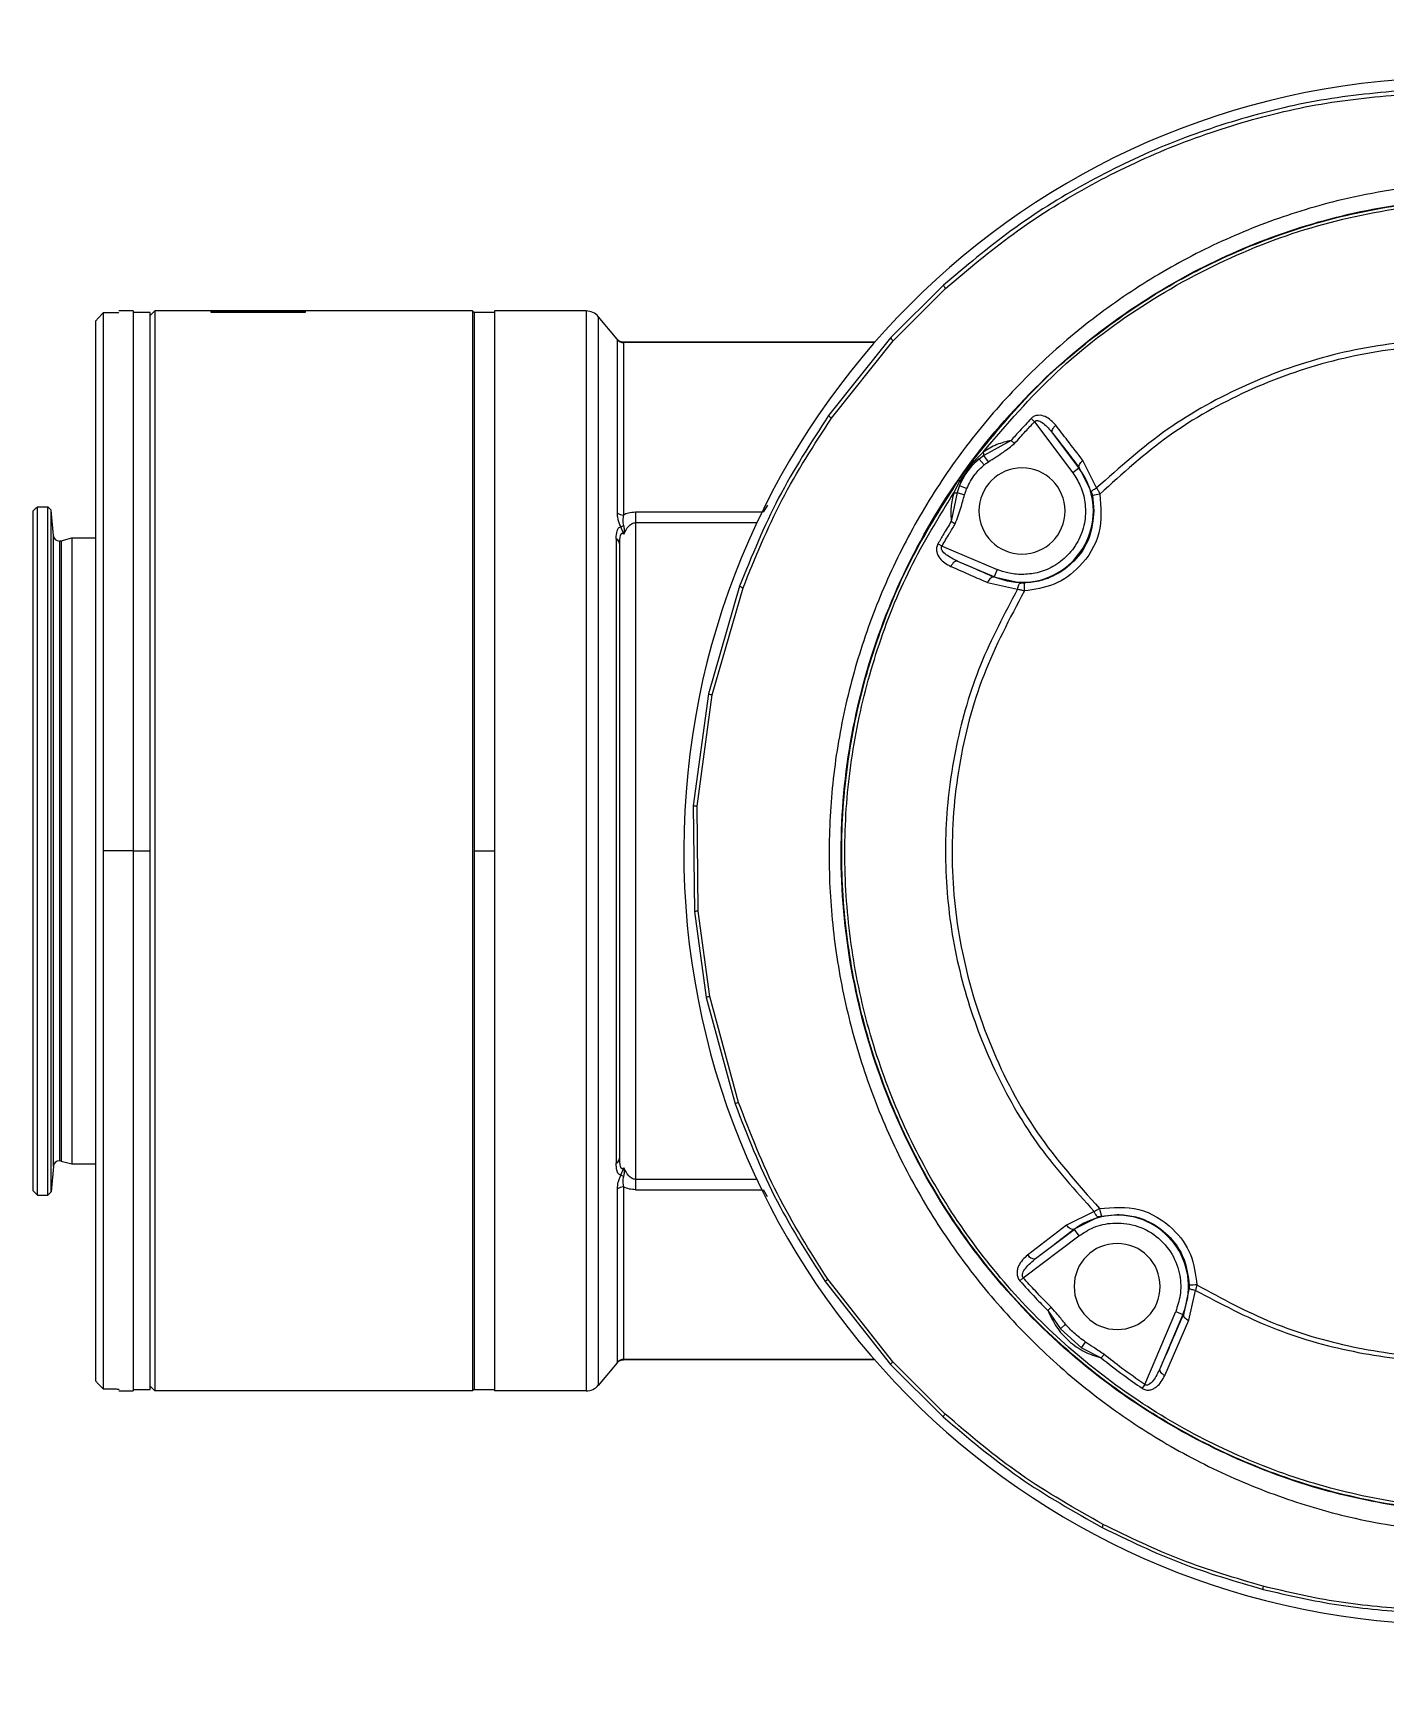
# Model space of a CAD drawing. Header units: millimetres. Extents: x -13464 to 9471, y -517 to 17126.
# Drawn here: x 6247.3 to 6333.7, y 1289.1 to 1394.3 of the extents above; entities that cross this region are included whole.
import ezdxf

# ---------------------------------------------------------------- set-up
doc = ezdxf.new("R2010")
doc.units = ezdxf.units.MM

msp = doc.modelspace()

# ---------------------------------------------------------------- linework, layer by layer
at = {"color": 7, "linetype": 'Continuous', "lineweight": 25}
for p, q in [((6305.52, 1378.2), (6302.14, 1374.84)), ((6302.3, 1374.65), (6305.66, 1378)), ((6251.34, 1375.91), (6251.54, 1376.13)), ((6251.84, 1376.43), (6251.54, 1376.13)), ((6251.54, 1376.13), (6251.84, 1376.43)), ((6251.84, 1376.43), (6251.84, 1342.06)), ((6252.44, 1376.43), (6251.84, 1376.43)), ((6253.74, 1376.56), (6252.84, 1376.56)), ((6254.84, 1376.46), (6253.74, 1376.46)), ((6254.84, 1376.26), (6255.14, 1376.56)), ((6255.14, 1376.56), (6255.14, 1307.56)), ((6275.44, 1376.56), (6255.14, 1376.56)), ((6258.74, 1376.52), (6264.74, 1376.52)), ((6264.74, 1376.47), (6258.74, 1376.47)), ((6275.44, 1376.56), (6275.44, 1307.56)), ((6275.54, 1376.46), (6275.44, 1376.56)), ((6276.84, 1376.46), (6275.54, 1376.46)), ((6275.54, 1376.46), (6275.54, 1342.06)), ((6282.7, 1376.56), (6276.84, 1376.56)), ((6282.7, 1376.56), (6282.7, 1307.56)), ((6283.47, 1376.2), (6283.47, 1307.91)), ((6284.68, 1374.76), (6283.47, 1376.2)), ((6284.76, 1374.68), (6284.68, 1374.75)), ((6284.7, 1363.64), (6284.7, 1374.72)), ((6302.14, 1374.84), (6298.18, 1369.87)), ((6285.06, 1374.58), (6301.15, 1374.58)), ((6285.08, 1374.54), (6285.08, 1363.52)), ((6301.12, 1374.54), (6285.08, 1374.54)), ((6298.37, 1369.71), (6302.3, 1374.65)), ((6311.33, 1369.47), (6311.12, 1369.68)), ((6311.33, 1369.47), (6313.78, 1366.22)), ((6312.49, 1368.76), (6314.18, 1366.52)), ((6307.47, 1366.94), (6308.05, 1367.54)), ((6308.1, 1367.33), (6307.8, 1367.1)), ((6309.85, 1368.29), (6308.1, 1367.33)), ((6308.39, 1366.93), (6308.1, 1367.33)), ((6309.85, 1368.29), (6310.07, 1368.09)), ((6306.49, 1365.74), (6307.4, 1367)), ((6306.56, 1365.69), (6307.47, 1366.94)), ((6307.8, 1367.1), (6307.5, 1366.84)), ((6308.12, 1366.72), (6307.8, 1367.1)), ((6314.18, 1366.52), (6313.78, 1366.22)), ((6314.18, 1366.52), (6314.2, 1366.54)), ((6314.2, 1366.54), (6314.99, 1364.97)), ((6315.31, 1365.25), (6314.43, 1367.01)), ((6306.18, 1364.94), (6306.56, 1365.69)), ((6306.55, 1365.4), (6306.39, 1364.97)), ((6306.68, 1365.7), (6306.55, 1365.4)), ((6306.55, 1365.4), (6307.01, 1365.21)), ((6294.02, 1363.7), (6294.3, 1364.16)), ((6306.39, 1364.97), (6306.02, 1363.12)), ((6306.39, 1364.97), (6306.87, 1364.81)), ((6315.04, 1364.76), (6315.14, 1363.78)), ((6247.34, 1363.76), (6247.54, 1363.96)), ((6247.34, 1363.76), (6247.34, 1320.36)), ((6247.64, 1320.06), (6247.64, 1364.05)), ((6247.64, 1364.05), (6248.29, 1364.05)), ((6248.29, 1320.06), (6248.29, 1364.05)), ((6248.51, 1363.84), (6248.39, 1363.96)), ((6248.51, 1320.28), (6248.51, 1363.84)), ((6248.65, 1362.22), (6248.51, 1363.84)), ((6285.84, 1363.7), (6285.84, 1363.03)), ((6293.93, 1363.7), (6285.84, 1363.7)), ((6306.02, 1363.12), (6306.27, 1362.96)), ((6315.1, 1363.78), (6315.14, 1363.78)), ((6248.65, 1321.89), (6248.65, 1362.22)), ((6249.15, 1361.87), (6249.84, 1362.06)), ((6249.84, 1362.06), (6249.84, 1322.06)), ((6249.84, 1362.06), (6251.34, 1362.06)), ((6285.11, 1362.29), (6284.91, 1362.77)), ((6285.84, 1363.03), (6285.84, 1321.08)), ((6293.61, 1363.03), (6285.84, 1363.03)), ((6249.04, 1361.86), (6249.04, 1322.26)), ((6249.15, 1361.87), (6249.15, 1322.24)), ((6284.61, 1362.01), (6284.61, 1322.11)), ((6305.43, 1361.54), (6305.17, 1361.68)), ((6305.43, 1361.54), (6308.95, 1360.04)), ((6308.76, 1359.58), (6306.43, 1360.56)), ((6308.95, 1360.04), (6308.76, 1359.58)), ((6292.49, 1358.98), (6290.5, 1352.1)), ((6308.34, 1359.21), (6310.26, 1358.78)), ((6308.74, 1359.55), (6308.76, 1359.58)), ((6310.46, 1359.17), (6308.74, 1359.55)), ((6290.74, 1352.04), (6292.72, 1358.88)), ((6290.5, 1352.1), (6289.54, 1344.95)), ((6289.79, 1344.93), (6290.74, 1352.04)), ((6289.54, 1344.95), (6289.61, 1338.2)), ((6289.85, 1338.22), (6289.79, 1344.93)), ((6253.74, 1342.06), (6251.84, 1342.06)), ((6251.84, 1342.06), (6251.84, 1307.69)), ((6253.74, 1342.06), (6254.84, 1342.06)), ((6275.54, 1342.06), (6275.54, 1307.66)), ((6275.54, 1342.06), (6276.84, 1342.06)), ((6289.61, 1338.2), (6290.36, 1332.7)), ((6290.59, 1332.76), (6289.85, 1338.22)), ((6290.36, 1332.7), (6292.21, 1325.9)), ((6292.43, 1325.99), (6290.59, 1332.76)), ((6249.15, 1322.24), (6249.84, 1322.06)), ((6248.65, 1321.89), (6248.51, 1320.28)), ((6249.84, 1322.06), (6251.34, 1322.06)), ((6284.91, 1321.34), (6285.11, 1321.82)), ((6285.84, 1321.08), (6285.84, 1320.41)), ((6285.84, 1321.08), (6293.6, 1321.08)), ((6247.34, 1320.36), (6247.64, 1320.06)), ((6247.64, 1320.06), (6248.29, 1320.06)), ((6248.51, 1320.28), (6248.29, 1320.06)), ((6284.7, 1309.4), (6284.7, 1320.47)), ((6285.08, 1320.59), (6285.08, 1309.58)), ((6285.84, 1320.41), (6293.92, 1320.41)), ((6294.28, 1319.97), (6294.02, 1320.41)), ((6315.15, 1319.03), (6313.39, 1318.15)), ((6315.15, 1319.03), (6315.49, 1319.21)), ((6313.39, 1318.15), (6310.9, 1316.24)), ((6311.41, 1316.01), (6313.88, 1317.87)), ((6313.86, 1317.9), (6315.42, 1318.68)), ((6313.88, 1317.87), (6313.86, 1317.9)), ((6313.88, 1317.87), (6314.18, 1317.47)), ((6315.61, 1318.72), (6316.62, 1318.84)), ((6316.62, 1318.79), (6316.62, 1318.84)), ((6310.62, 1314.79), (6314.18, 1317.47)), ((6310.62, 1314.79), (6310.4, 1314.6)), ((6297.96, 1314.55), (6302.14, 1309.25)), ((6302.29, 1309.42), (6298.13, 1314.69)), ((6321.23, 1314.14), (6320.85, 1312.43)), ((6321.2, 1312.07), (6321.63, 1313.98)), ((6321.72, 1314.33), (6321.63, 1313.98)), ((6312.2, 1312.69), (6312.41, 1312.9)), ((6312.2, 1312.69), (6313, 1311.53)), ((6318.38, 1307.97), (6320.36, 1312.64)), ((6320.36, 1312.64), (6320.82, 1312.45)), ((6313.32, 1311.82), (6313, 1311.53)), ((6320.82, 1312.45), (6319.34, 1308.97)), ((6319.66, 1308.55), (6321.2, 1312.07)), ((6320.85, 1312.43), (6320.82, 1312.45)), ((6313, 1311.53), (6314.35, 1310.32)), ((6314.35, 1310.32), (6314.6, 1310.68)), ((6301.13, 1309.54), (6285.06, 1309.54)), ((6285.08, 1309.58), (6301.1, 1309.58)), ((6314.35, 1310.32), (6315.6, 1309.67)), ((6315.6, 1309.67), (6315.78, 1309.89)), ((6284.68, 1309.36), (6283.47, 1307.91)), ((6284.68, 1309.36), (6284.76, 1309.43)), ((6302.14, 1309.25), (6305.5, 1305.9)), ((6305.63, 1306.08), (6302.29, 1309.42)), ((6251.54, 1307.99), (6251.34, 1308.21)), ((6251.54, 1307.99), (6251.84, 1307.69)), ((6251.84, 1307.69), (6251.54, 1307.99)), ((6251.84, 1307.69), (6252.44, 1307.69)), ((6252.84, 1307.56), (6253.74, 1307.56)), ((6253.74, 1307.66), (6254.84, 1307.66)), ((6254.84, 1307.86), (6255.14, 1307.56)), ((6275.44, 1307.56), (6255.14, 1307.56)), ((6275.54, 1307.66), (6275.44, 1307.56)), ((6275.54, 1307.66), (6276.84, 1307.66)), ((6282.7, 1307.56), (6276.84, 1307.56)), ((6318.38, 1307.97), (6318.21, 1307.73))]:
    msp.add_line(p, q, dxfattribs=at)
at = {"color": 7, "linetype": 'Continuous', "lineweight": 25, "flags": 128}
for points in [[(6312.49, 1368.76), (6312.47, 1368.81), (6312.46, 1368.86), (6312.47, 1368.92), (6312.49, 1368.99), (6312.53, 1369.06), (6312.57, 1369.13), (6312.63, 1369.19), (6312.7, 1369.26)], [(6314.2, 1366.54), (6314.18, 1366.58), (6314.18, 1366.63), (6314.19, 1366.69), (6314.22, 1366.75), (6314.25, 1366.82), (6314.3, 1366.88), (6314.36, 1366.95), (6314.43, 1367.01)], [(6314.99, 1364.97), (6314.99, 1365), (6315, 1365.04), (6315.03, 1365.07), (6315.06, 1365.11), (6315.11, 1365.15), (6315.17, 1365.18), (6315.24, 1365.22), (6315.31, 1365.25)], [(6247.64, 1364.05), (6247.59, 1364), (6247.55, 1363.96)], [(6248.38, 1363.96), (6248.33, 1364.01), (6248.29, 1364.05)], [(6306.43, 1360.56), (6306.38, 1360.58), (6306.33, 1360.57), (6306.27, 1360.55), (6306.21, 1360.51), (6306.15, 1360.46), (6306.09, 1360.39), (6306.04, 1360.32), (6306, 1360.24)], [(6308.74, 1359.55), (6308.7, 1359.56), (6308.65, 1359.55), (6308.59, 1359.53), (6308.54, 1359.49), (6308.48, 1359.44), (6308.43, 1359.37), (6308.38, 1359.29), (6308.34, 1359.21)], [(6310.26, 1358.78), (6310.27, 1358.86), (6310.29, 1358.94), (6310.31, 1359), (6310.33, 1359.06), (6310.36, 1359.11), (6310.39, 1359.14), (6310.43, 1359.17), (6310.46, 1359.17)], [(6315.42, 1318.68), (6315.39, 1318.68), (6315.36, 1318.69), (6315.32, 1318.72), (6315.29, 1318.76), (6315.25, 1318.82), (6315.22, 1318.88), (6315.18, 1318.95), (6315.15, 1319.03)], [(6313.86, 1317.9), (6313.82, 1317.88), (6313.77, 1317.88), (6313.71, 1317.89), (6313.65, 1317.92), (6313.58, 1317.96), (6313.52, 1318.01), (6313.45, 1318.08), (6313.39, 1318.15)], [(6311.41, 1316.01), (6311.36, 1315.99), (6311.31, 1315.98), (6311.24, 1315.99), (6311.18, 1316.02), (6311.1, 1316.05), (6311.03, 1316.1), (6310.97, 1316.17), (6310.9, 1316.24)], [(6321.63, 1313.98), (6321.55, 1313.99), (6321.47, 1314.01), (6321.4, 1314.02), (6321.34, 1314.04), (6321.3, 1314.06), (6321.26, 1314.09), (6321.24, 1314.11), (6321.23, 1314.14)], [(6320.85, 1312.43), (6320.85, 1312.39), (6320.86, 1312.35), (6320.88, 1312.3), (6320.92, 1312.25), (6320.98, 1312.2), (6321.04, 1312.16), (6321.12, 1312.11), (6321.2, 1312.07)], [(6319.34, 1308.97), (6319.33, 1308.92), (6319.34, 1308.86), (6319.36, 1308.81), (6319.39, 1308.75), (6319.44, 1308.69), (6319.51, 1308.64), (6319.58, 1308.59), (6319.66, 1308.55)]]:
    msp.add_lwpolyline(points, dxfattribs=at)
at = {"color": 7, "linetype": 'Continuous', "lineweight": 25}
for centre, radius, start, end in [((6338.35, 1342.05), 49.42, 92.8563, 266.8609), ((6306.34, 1378.63), 0.927, 207.5073, 222.8199), ((6282.7, 1375.56), 1, 40, 90), ((6285.08, 1375.04), 0.5, 220.0227, 270.004), ((6303, 1375.43), 1.04, 214.7875, 228.3905), ((6299.04, 1370.7), 1.19, 223.8584, 235.798), ((6307.78, 1367.37), 0.322, 353.8071, 33.0944), ((6310.54, 1363.78), 4.31, 129.4316, 157.9355), ((6306.63, 1365.84), 1.39, 52.7685, 56.6669), ((6307.38, 1366.86), 0.125, 348.0706, 42.117), ((6310.54, 1363.78), 2.75, 90, 270), ((6310.54, 1363.78), 2.75, 270, 90), ((6310.54, 1363.78), 4.56, 0, 37), ((6305.67, 1364.42), 1.55, 54.8908, 58.3819), ((6306.61, 1365.8), 0.125, 247.3573, 302.841), ((6306.26, 1365.27), 0.337, 256.5913, 294.2284), ((6322.76, 1331.04), 34.59, 102.0903, 102.9044), ((6285.06, 1364.15), 0.628, 234.2786, 271.4874), ((6310.54, 1363.78), 4.56, 247, 0), ((6249.04, 1362.26), 0.4, 185, 270), ((6283.55, 1366.08), 3.58, 292.3598, 295.3943), ((6249.04, 1362.26), 0.4, 270, 285), ((6284.35, 1361.58), 0.499, 3.6901, 58.0752), ((6293.39, 1360.73), 1.97, 242.8975, 250.0689), ((6318.06, 1359.03), 7.38, 178.8475, 182.7304), ((6291.39, 1355.19), 3.22, 253.9624, 258.3421), ((6290.51, 1357.38), 12.47, 265.5287, 266.6514), ((6290.48, 1330.13), 8.11, 94.4347, 96.1482), ((6291.2, 1329.57), 3.24, 100.8205, 105.0683), ((6293.05, 1324.18), 1.91, 108.9823, 116.0875), ((6249.04, 1321.86), 0.4, 90, 175), ((6249.04, 1321.86), 0.4, 75, 90), ((6284.35, 1322.53), 0.499, 301.9248, 356.3097), ((6283.55, 1318.03), 3.58, 64.6057, 67.6402), ((6285.06, 1319.96), 0.628, 88.5126, 125.7214), ((6323.09, 1320.79), 7.76, 191.7529, 195.459), ((6316.62, 1314.23), 4.56, 90, 127), ((6316.62, 1314.23), 4.56, 337, 90), ((6316.62, 1314.23), 2.75, 90, 270), ((6316.62, 1314.23), 2.75, 270, 90), ((6298.72, 1313.81), 1.06, 123.8099, 136.1398), ((6329.17, 916.66), 397.74, 91.0736, 91.1444), ((6285.08, 1309.08), 0.5, 89.9959, 139.9773), ((6302.88, 1308.75), 0.893, 131.737, 146.0288), ((6282.7, 1308.56), 1, 270, 320), ((6306.19, 1305.56), 0.771, 137.3337, 153.5511), ((6316.28, 1298.74), 0.624, 152.0522, 170.8512), ((6326.44, 1294.95), 0.508, 165.2655, 187.1387)]:
    msp.add_arc(centre, radius, start, end, dxfattribs=at)
for points, knots in [([(6427.15, 1394.32), (6424.13, 1393.82), (6417.75, 1392.75), (6408.34, 1391.32), (6398.58, 1389.91), (6388.97, 1388.58), (6379.16, 1387.28), (6369.55, 1385.97), (6359.91, 1384.88), (6351.27, 1385.11), (6343.72, 1385.15), (6337.27, 1384.79), (6331.44, 1383.91), (6326.33, 1382.35), (6321.9, 1380.44), (6317.71, 1378.03), (6313.82, 1375.17), (6310.27, 1371.89), (6307.11, 1368.23), (6304.38, 1364.26), (6302.12, 1360), (6300.34, 1355.52), (6299.07, 1350.86), (6298.33, 1346.08), (6298.13, 1341.26), (6298.46, 1336.44), (6299.32, 1331.7), (6300.69, 1327.08), (6302.57, 1322.62), (6304.93, 1318.4), (6307.74, 1314.48), (6310.95, 1310.89), (6314.54, 1307.67), (6318.47, 1304.87), (6322.7, 1302.52), (6327.17, 1300.67), (6331.98, 1299.27), (6337.08, 1298.52), (6341, 1298.22), (6343.53, 1298.1), (6344.69, 1298.06), (6345.88, 1298.02), (6347.1, 1298), (6348.35, 1297.98), (6349.63, 1297.98), (6350.54, 1297.98), (6352.09, 1297.99), (6354.22, 1298.01), (6357.32, 1297.93), (6360.36, 1297.77), (6363.39, 1297.53), (6366.29, 1297.23), (6369.08, 1296.87), (6371.55, 1296.55), (6373.99, 1296.24), (6376.53, 1295.92), (6379.5, 1295.54), (6382.13, 1295.21), (6384.21, 1294.94), (6385.53, 1294.78), (6386.67, 1294.63), (6387.62, 1294.51), (6388.38, 1294.41), (6390.9, 1294.09), (6395.02, 1293.56), (6400.6, 1292.84), (6405.84, 1292.15), (6411.13, 1291.43), (6416.54, 1290.68), (6421.86, 1289.91), (6425.27, 1289.4), (6426.91, 1289.15)], [0, 0, 0, 0, 0.029869, 0.06295, 0.09255, 0.125894, 0.157367, 0.188841, 0.220243, 0.251658, 0.272777, 0.293748, 0.314461, 0.329981, 0.345629, 0.361265, 0.376906, 0.392557, 0.408209, 0.423785, 0.439382, 0.455018, 0.470656, 0.486289, 0.501957, 0.51754, 0.53313, 0.548764, 0.564411, 0.580064, 0.595707, 0.611286, 0.626864, 0.642495, 0.65815, 0.673889, 0.689427, 0.706811, 0.723967, 0.727648, 0.731422, 0.73529, 0.739252, 0.743308, 0.747458, 0.751702, 0.752096, 0.762567, 0.7724, 0.782337, 0.792125, 0.801994, 0.810704, 0.819455, 0.826304, 0.834599, 0.844341, 0.855442, 0.860404, 0.864745, 0.868466, 0.871567, 0.874048, 0.875909, 0.896248, 0.914495, 0.930652, 0.947747, 0.966412, 0.983829, 1, 1, 1, 1]), ([(6427.15, 1290.01), (6422.88, 1290.68), (6414.36, 1292.04), (6401.53, 1293.86), (6388.71, 1295.63), (6375.86, 1297.26), (6363, 1299.24), (6352.16, 1299.18), (6343.54, 1299.32), (6337.16, 1299.76), (6330.9, 1300.77), (6324.92, 1302.78), (6319.32, 1305.63), (6313.85, 1309.52), (6308.79, 1314.55), (6304.44, 1320.74), (6301.26, 1327.6), (6299.35, 1334.92), (6298.76, 1342.45), (6299.54, 1349.98), (6301.65, 1357.23), (6305.04, 1364), (6309.56, 1370.04), (6314.8, 1374.91), (6320.38, 1378.62), (6326.09, 1381.28), (6332.12, 1383.07), (6338.38, 1383.86), (6344.68, 1384.2), (6352.59, 1384.15), (6362.09, 1383.91), (6373.03, 1385.44), (6383.92, 1386.87), (6394.8, 1388.39), (6405.67, 1389.96), (6416.53, 1391.63), (6423.75, 1392.87), (6427.36, 1393.49)], [0, 0, 0, 0, 0.042375, 0.084738, 0.127086, 0.169425, 0.211887, 0.254538, 0.275563, 0.296512, 0.317184, 0.337604, 0.358158, 0.378642, 0.40326, 0.427843, 0.452493, 0.477036, 0.501708, 0.52622, 0.550901, 0.575404, 0.600085, 0.624603, 0.645193, 0.665612, 0.68619, 0.70667, 0.72735, 0.748108, 0.784272, 0.820359, 0.856269, 0.892185, 0.92811, 0.964051, 1, 1, 1, 1]), ([(6307.4, 1367), (6308.56, 1368.43), (6310.88, 1371.3), (6315.04, 1374.96), (6319.59, 1378.09), (6324.49, 1380.56), (6329.58, 1382.36), (6335.62, 1383.61), (6342.6, 1384.11), (6350.42, 1384.2), (6358.22, 1383.85), (6370.28, 1384.8), (6386.46, 1387.27), (6406.97, 1390.04), (6420.57, 1392.33), (6427.36, 1393.47)], [0, 0, 0, 0, 0.043889, 0.087722, 0.131372, 0.175249, 0.217875, 0.25965, 0.321725, 0.383979, 0.445991, 0.507406, 0.671569, 0.835809, 1, 1, 1, 1]), ([(6335.89, 1390.72), (6334.03, 1390.57), (6330.32, 1390.27), (6324.87, 1389.02), (6319.59, 1387.21), (6314.54, 1384.77), (6309.78, 1381.81), (6306.94, 1379.4), (6305.52, 1378.2)], [0, 0, 0, 0, 0.167015, 0.333033, 0.499676, 0.666697, 0.833858, 1, 1, 1, 1]), ([(6305.66, 1378), (6307.07, 1379.2), (6309.9, 1381.59), (6314.63, 1384.54), (6319.65, 1386.97), (6324.9, 1388.78), (6330.32, 1390.03), (6334.01, 1390.32), (6335.86, 1390.47)], [0, 0, 0, 0, 0.166112, 0.333281, 0.500315, 0.666969, 0.833045, 1, 1, 1, 1]), ([(6308.05, 1367.54), (6309.56, 1369.3), (6312.57, 1372.8), (6318.11, 1377.01), (6324.14, 1380.28), (6330.54, 1382.5), (6337.09, 1383.55), (6343.65, 1383.92), (6350.21, 1383.98), (6358.05, 1383.58), (6367.18, 1384.29), (6377.48, 1385.77), (6387.81, 1387.14), (6398.12, 1388.59), (6404.99, 1389.63), (6408.42, 1390.14)], [0, 0, 0, 0, 0.065529, 0.130626, 0.196021, 0.259505, 0.321609, 0.383517, 0.445659, 0.507694, 0.606085, 0.704563, 0.803037, 0.901514, 1, 1, 1, 1]), ([(6252.84, 1376.46), (6252.84, 1376.45), (6252.83, 1376.45), (6252.74, 1376.44), (6252.6, 1376.43), (6252.5, 1376.43), (6252.44, 1376.43)], [0, 0, 0, 0, 0.249901, 0.499556, 0.746778, 1, 1, 1, 1]), ([(6258.74, 1376.47), (6258.74, 1376.48), (6258.74, 1376.5), (6258.74, 1376.52), (6258.74, 1376.52)], [0, 0, 0, 0, 0.559999, 1, 1, 1, 1]), ([(6264.74, 1376.52), (6264.74, 1376.52), (6264.74, 1376.5), (6264.74, 1376.48), (6264.74, 1376.47)], [0, 0, 0, 0, 0.559999, 1, 1, 1, 1]), ([(6497.71, 1376.4), (6466.84, 1374.89), (6433.77, 1373.27), (6398.49, 1371.56), (6391.88, 1371.24), (6385.26, 1370.92), (6378.65, 1370.59), (6372.03, 1370.29), (6365.44, 1369.9), (6359.47, 1369.85), (6354.24, 1370.86), (6349.93, 1372.64), (6345.48, 1374.03), (6340.84, 1374.72), (6335.77, 1374.76), (6330.36, 1373.92), (6324.84, 1371.98), (6319.68, 1369.15), (6316.77, 1366.55), (6315.31, 1365.25)], [0, 0, 0, 0, 0.499377, 0.535047, 0.570717, 0.606387, 0.642057, 0.677727, 0.713399, 0.74892, 0.773867, 0.798835, 0.824023, 0.849144, 0.874336, 0.905626, 0.937128, 0.968505, 1, 1, 1, 1]), ([(6497.71, 1376.33), (6466.81, 1374.86), (6422.94, 1372.75), (6377.09, 1370.18), (6359.99, 1369.54), (6353.87, 1370.61), (6348.22, 1373.07), (6342.19, 1374.33), (6336.18, 1374.47), (6330.34, 1373.53), (6324.89, 1371.58), (6319.81, 1368.75), (6316.95, 1366.16), (6315.52, 1364.86)], [0, 0, 0, 0, 0.500253, 0.710361, 0.743395, 0.776617, 0.809806, 0.842667, 0.875606, 0.90661, 0.937795, 0.968853, 1, 1, 1, 1]), ([(6284.7, 1374.72), (6284.69, 1374.72), (6284.69, 1374.74), (6284.68, 1374.75), (6284.68, 1374.76)], [0, 0, 0, 0, 0.55991, 1, 1, 1, 1]), ([(6284.68, 1374.76), (6284.7, 1374.73), (6284.75, 1374.68), (6284.85, 1374.62), (6284.95, 1374.58), (6285.03, 1374.58), (6285.06, 1374.58)], [0, 0, 0, 0, 0.247005, 0.500002, 0.752999, 1, 1, 1, 1]), ([(6285.08, 1374.54), (6285.08, 1374.54), (6285.08, 1374.56), (6285.07, 1374.57), (6285.06, 1374.58)], [0, 0, 0, 0, 0.560545, 1, 1, 1, 1]), ([(6298.18, 1369.87), (6297.06, 1368.15), (6294.82, 1364.7), (6293.27, 1360.89), (6292.49, 1358.98)], [0, 0, 0, 0, 0.499999, 1, 1, 1, 1]), ([(6292.72, 1358.88), (6293.49, 1360.78), (6295.03, 1364.57), (6297.26, 1368), (6298.37, 1369.71)], [0, 0, 0, 0, 0.4999896, 1, 1, 1, 1]), ([(6311.12, 1369.68), (6310.88, 1369.42), (6310.45, 1368.97), (6310.03, 1368.5), (6309.85, 1368.29)], [0, 0, 0, 0, 0.5599823, 1, 1, 1, 1]), ([(6310.07, 1368.09), (6310.3, 1368.36), (6310.72, 1368.82), (6311.14, 1369.27), (6311.33, 1369.47)], [0, 0, 0, 0, 0.559992, 1, 1, 1, 1]), ([(6312.7, 1369.26), (6312.49, 1369.47), (6312.19, 1369.8), (6311.66, 1369.92), (6311.32, 1369.85), (6311.18, 1369.74), (6311.12, 1369.68)], [0, 0, 0, 0, 0.4996, 0.749572, 0.875065, 1, 1, 1, 1]), ([(6311.33, 1369.47), (6311.34, 1369.49), (6311.37, 1369.52), (6311.44, 1369.55), (6311.51, 1369.56), (6311.68, 1369.53), (6312.05, 1369.29), (6312.31, 1368.98), (6312.49, 1368.76)], [0, 0, 0, 0, 0.040757, 0.082114, 0.128835, 0.18432, 0.430979, 1, 1, 1, 1]), ([(6312.49, 1368.76), (6312.81, 1368.35), (6313.37, 1367.63), (6313.95, 1366.87), (6314.2, 1366.54)], [0, 0, 0, 0, 0.559971, 1, 1, 1, 1]), ([(6314.43, 1367.01), (6314.1, 1367.44), (6313.51, 1368.2), (6312.95, 1368.93), (6312.7, 1369.26)], [0, 0, 0, 0, 0.5599303, 1, 1, 1, 1]), ([(6309.85, 1368.29), (6309.54, 1368.21), (6308.92, 1368.07), (6308.34, 1367.72), (6308.05, 1367.54)], [0, 0, 0, 0, 0.500769, 1, 1, 1, 1]), ([(6308.39, 1366.93), (6308.72, 1367.13), (6309.3, 1367.48), (6309.84, 1367.91), (6310.07, 1368.09)], [0, 0, 0, 0, 0.561285, 1, 1, 1, 1]), ([(6307.5, 1366.84), (6307.34, 1366.66), (6307.02, 1366.32), (6306.79, 1365.9), (6306.68, 1365.7)], [0, 0, 0, 0, 0.4995063, 1, 1, 1, 1]), ([(6307.01, 1365.21), (6307.17, 1365.53), (6307.45, 1366.1), (6307.91, 1366.53), (6308.12, 1366.72)], [0, 0, 0, 0, 0.56, 1, 1, 1, 1]), ([(6308.12, 1366.72), (6308.17, 1366.76), (6308.26, 1366.83), (6308.35, 1366.9), (6308.39, 1366.93)], [0, 0, 0, 0, 0.559986, 1, 1, 1, 1]), ([(6427.15, 1290.02), (6423, 1290.68), (6414.69, 1292.01), (6402.19, 1293.79), (6389.69, 1295.53), (6377.17, 1297.12), (6364.69, 1299.04), (6352.04, 1299.33), (6341.75, 1299.35), (6333.83, 1300.24), (6328.37, 1301.56), (6323.14, 1303.64), (6318.22, 1306.39), (6313.72, 1309.76), (6309.7, 1313.7), (6306.23, 1318.13), (6303.39, 1322.98), (6301.2, 1328.18), (6299.73, 1333.6), (6298.99, 1339.19), (6298.99, 1344.81), (6299.76, 1350.39), (6301.28, 1355.81), (6303.46, 1361), (6305.48, 1364.16), (6306.49, 1365.74)], [0, 0, 0, 0, 0.070882, 0.141743, 0.212602, 0.283462, 0.354244, 0.424966, 0.496311, 0.5275, 0.558988, 0.590554, 0.621935, 0.653578, 0.684992, 0.716473, 0.748062, 0.779436, 0.811069, 0.842498, 0.873975, 0.905574, 0.936939, 0.968567, 1, 1, 1, 1]), ([(6306.87, 1364.81), (6306.89, 1364.89), (6306.94, 1365.02), (6306.99, 1365.15), (6307.01, 1365.21)], [0, 0, 0, 0, 0.5599826, 1, 1, 1, 1]), ([(6313.78, 1366.22), (6313.96, 1365.95), (6314.33, 1365.37), (6314.61, 1364.31), (6314.61, 1363.12), (6314.23, 1361.94), (6313.51, 1360.92), (6312.57, 1360.2), (6311.55, 1359.79), (6310.86, 1359.74), (6310.54, 1359.72)], [0, 0, 0, 0, 0.108023, 0.22938, 0.361598, 0.5, 0.638402, 0.77062, 0.891977, 1, 1, 1, 1]), ([(6315.31, 1365.25), (6315.35, 1365.19), (6315.42, 1365.06), (6315.48, 1364.93), (6315.52, 1364.86)], [0, 0, 0, 0, 0.505012, 1, 1, 1, 1]), ([(6427.19, 1290.21), (6423.06, 1290.87), (6414.79, 1292.2), (6402.34, 1293.98), (6389.9, 1295.72), (6377.44, 1297.31), (6365.01, 1299.24), (6352.41, 1299.58), (6342.17, 1299.53), (6334.3, 1300.37), (6328.87, 1301.61), (6323.67, 1303.61), (6318.77, 1306.27), (6314.26, 1309.55), (6310.23, 1313.4), (6306.74, 1317.75), (6303.85, 1322.51), (6301.61, 1327.62), (6300.06, 1332.98), (6299.24, 1338.49), (6299.15, 1344.07), (6299.81, 1349.61), (6301.21, 1355), (6303.27, 1360.19), (6305.21, 1363.36), (6306.18, 1364.94)], [0, 0, 0, 0, 0.071068, 0.142104, 0.213128, 0.28415, 0.355138, 0.426065, 0.497525, 0.528686, 0.560057, 0.59157, 0.622864, 0.654411, 0.685765, 0.717135, 0.748668, 0.779963, 0.811492, 0.842879, 0.874242, 0.905794, 0.937088, 0.968599, 1, 1, 1, 1]), ([(6306.18, 1364.94), (6306.11, 1364.64), (6305.96, 1364.02), (6306, 1363.42), (6306.02, 1363.12)], [0, 0, 0, 0, 0.499562, 1, 1, 1, 1]), ([(6306.27, 1362.96), (6306.4, 1363.3), (6306.63, 1363.91), (6306.79, 1364.54), (6306.87, 1364.81)], [0, 0, 0, 0, 0.558777, 1, 1, 1, 1]), ([(6315.52, 1364.86), (6315.58, 1364.02), (6315.7, 1362.33), (6314.43, 1360.25), (6312.65, 1358.96), (6311.34, 1358.77), (6310.69, 1358.67)], [0, 0, 0, 0, 0.2798271, 0.5593024, 0.7795644, 1, 1, 1, 1]), ([(6314.99, 1364.97), (6315, 1364.93), (6315.02, 1364.86), (6315.03, 1364.79), (6315.04, 1364.76)], [0, 0, 0, 0, 0.561058, 1, 1, 1, 1]), ([(6247.55, 1363.96), (6247.55, 1363.96), (6247.55, 1363.96), (6247.55, 1363.96), (6247.54, 1363.96)], [0, 0, 0, 0, 0.560034, 1, 1, 1, 1]), ([(6248.39, 1363.96), (6248.39, 1363.96), (6248.39, 1363.96), (6248.38, 1363.96), (6248.38, 1363.96)], [0, 0, 0, 0, 0.559953, 1, 1, 1, 1]), ([(6284.91, 1362.77), (6284.87, 1362.85), (6284.79, 1363.02), (6284.71, 1363.33), (6284.7, 1363.52), (6284.7, 1363.64)], [0, 0, 0, 0, 0.270128, 0.560743, 1, 1, 1, 1]), ([(6285.08, 1363.52), (6285.06, 1363.42), (6285.03, 1363.26), (6285.04, 1363.03), (6285.07, 1362.91), (6285.08, 1362.85)], [0, 0, 0, 0, 0.507797, 0.7600487, 1, 1, 1, 1]), ([(6285.84, 1363.7), (6285.69, 1363.69), (6285.42, 1363.67), (6285.18, 1363.57), (6285.08, 1363.52)], [0, 0, 0, 0, 0.557412, 1, 1, 1, 1]), ([(6306.02, 1363.12), (6305.86, 1362.85), (6305.57, 1362.38), (6305.29, 1361.89), (6305.17, 1361.68)], [0, 0, 0, 0, 0.5599979, 1, 1, 1, 1]), ([(6315.14, 1363.78), (6315.08, 1363.2), (6314.95, 1362.02), (6313.98, 1360.57), (6312.82, 1359.71), (6311.71, 1359.28), (6311.04, 1359.21), (6310.68, 1359.17)], [0, 0, 0, 0, 0.243483, 0.499104, 0.71492, 0.848908, 1, 1, 1, 1]), ([(6284.61, 1362.01), (6284.62, 1362.18), (6284.63, 1362.46), (6284.75, 1362.71), (6284.86, 1362.75), (6284.91, 1362.77)], [0, 0, 0, 0, 0.49944, 0.765222, 1, 1, 1, 1]), ([(6284.84, 1361.61), (6284.85, 1361.83), (6284.85, 1362.09), (6284.92, 1362.3), (6284.96, 1362.34), (6284.98, 1362.36), (6285.01, 1362.36), (6285.06, 1362.35), (6285.09, 1362.32), (6285.11, 1362.29)], [0, 0, 0, 0, 0.582846, 0.704729, 0.756304, 0.803783, 0.849463, 0.895911, 1, 1, 1, 1]), ([(6285.08, 1362.85), (6285.1, 1362.76), (6285.15, 1362.58), (6285.12, 1362.39), (6285.11, 1362.29)], [0, 0, 0, 0, 0.4654816, 1, 1, 1, 1]), ([(6285.11, 1362.29), (6285.19, 1362.48), (6285.31, 1362.74), (6285.57, 1362.96), (6285.73, 1363.02), (6285.81, 1363.03), (6285.84, 1363.03)], [0, 0, 0, 0, 0.559458, 0.800309, 0.903179, 1, 1, 1, 1]), ([(6305.43, 1361.54), (6305.58, 1361.8), (6305.86, 1362.28), (6306.15, 1362.75), (6306.27, 1362.96)], [0, 0, 0, 0, 0.559994, 1, 1, 1, 1]), ([(6284.84, 1322.5), (6284.84, 1324.05), (6284.84, 1327.21), (6284.84, 1332.68), (6284.84, 1338.57), (6284.84, 1344.77), (6284.84, 1350.89), (6284.84, 1356.67), (6284.84, 1359.99), (6284.84, 1361.61)], [0, 0, 0, 0, 0.133783, 0.273509, 0.417133, 0.562229, 0.712982, 0.859701, 1, 1, 1, 1]), ([(6305.17, 1361.68), (6305.13, 1361.6), (6305.06, 1361.43), (6305.09, 1361.09), (6305.34, 1360.6), (6305.73, 1360.38), (6306, 1360.24)], [0, 0, 0, 0, 0.125564, 0.251424, 0.502586, 1, 1, 1, 1]), ([(6306.43, 1360.56), (6306.18, 1360.69), (6305.81, 1360.87), (6305.48, 1361.17), (6305.4, 1361.34), (6305.39, 1361.41), (6305.39, 1361.48), (6305.41, 1361.52), (6305.43, 1361.54)], [0, 0, 0, 0, 0.5635885, 0.8129396, 0.8702528, 0.9183564, 0.9601649, 1, 1, 1, 1]), ([(6306, 1360.24), (6306.42, 1360.05), (6307.19, 1359.71), (6307.99, 1359.36), (6308.34, 1359.21)], [0, 0, 0, 0, 0.5600276, 1, 1, 1, 1]), ([(6308.74, 1359.55), (6308.31, 1359.75), (6307.52, 1360.09), (6306.77, 1360.42), (6306.43, 1360.56)], [0, 0, 0, 0, 0.559977, 1, 1, 1, 1]), ([(6310.54, 1359.72), (6310.23, 1359.73), (6309.69, 1359.77), (6309.18, 1359.96), (6308.95, 1360.04)], [0, 0, 0, 0, 0.56, 1, 1, 1, 1]), ([(6310.68, 1359.17), (6310.64, 1359.17), (6310.56, 1359.17), (6310.49, 1359.17), (6310.46, 1359.17)], [0, 0, 0, 0, 0.556457, 1, 1, 1, 1]), ([(6310.26, 1358.78), (6309.41, 1357.19), (6307.73, 1354.02), (6306.21, 1348.81), (6305.53, 1343.45), (6305.75, 1338.04), (6306.85, 1332.74), (6308.82, 1327.7), (6311.54, 1323.02), (6313.95, 1320.36), (6315.15, 1319.03)], [0, 0, 0, 0, 0.125201, 0.249772, 0.375171, 0.500251, 0.625374, 0.750553, 0.875176, 1, 1, 1, 1]), ([(6310.69, 1358.67), (6309.75, 1356.9), (6307.88, 1353.37), (6306.36, 1347.52), (6305.89, 1341.52), (6306.56, 1335.42), (6308.4, 1329.5), (6311.33, 1323.9), (6314.11, 1320.77), (6315.49, 1319.21)], [0, 0, 0, 0, 0.140191, 0.279776, 0.420668, 0.56052, 0.707579, 0.853746, 1, 1, 1, 1]), ([(6310.69, 1358.67), (6310.62, 1358.69), (6310.47, 1358.73), (6310.33, 1358.76), (6310.26, 1358.78)], [0, 0, 0, 0, 0.49403, 1, 1, 1, 1]), ([(6292.21, 1325.9), (6292.98, 1323.91), (6294.53, 1319.94), (6296.81, 1316.34), (6297.96, 1314.55)], [0, 0, 0, 0, 0.500001, 1, 1, 1, 1]), ([(6298.13, 1314.69), (6297, 1316.48), (6294.73, 1320.06), (6293.19, 1324.01), (6292.43, 1325.99)], [0, 0, 0, 0, 0.500039, 1, 1, 1, 1]), ([(6284.91, 1321.34), (6284.85, 1321.37), (6284.73, 1321.41), (6284.63, 1321.69), (6284.62, 1321.95), (6284.61, 1322.11)], [0, 0, 0, 0, 0.264032, 0.55335, 1, 1, 1, 1]), ([(6285.11, 1321.82), (6285.09, 1321.8), (6285.06, 1321.76), (6285.01, 1321.75), (6284.98, 1321.75), (6284.96, 1321.77), (6284.92, 1321.81), (6284.85, 1322.02), (6284.85, 1322.28), (6284.84, 1322.5)], [0, 0, 0, 0, 0.104098, 0.150548, 0.196228, 0.243706, 0.295279, 0.41716, 1, 1, 1, 1]), ([(6284.7, 1320.47), (6284.7, 1320.61), (6284.72, 1320.81), (6284.81, 1321.12), (6284.87, 1321.27), (6284.91, 1321.34)], [0, 0, 0, 0, 0.498722, 0.760147, 1, 1, 1, 1]), ([(6285.08, 1321.27), (6285.07, 1321.21), (6285.04, 1321.09), (6285.03, 1320.85), (6285.06, 1320.7), (6285.08, 1320.59)], [0, 0, 0, 0, 0.2387957, 0.4909326, 1, 1, 1, 1]), ([(6285.11, 1321.82), (6285.12, 1321.72), (6285.15, 1321.53), (6285.1, 1321.35), (6285.08, 1321.27)], [0, 0, 0, 0, 0.534623, 1, 1, 1, 1]), ([(6285.84, 1321.08), (6285.81, 1321.08), (6285.73, 1321.09), (6285.57, 1321.15), (6285.31, 1321.37), (6285.19, 1321.64), (6285.11, 1321.82)], [0, 0, 0, 0, 0.09683, 0.199703, 0.440543, 1, 1, 1, 1]), ([(6285.84, 1320.41), (6285.71, 1320.42), (6285.44, 1320.44), (6285.2, 1320.54), (6285.08, 1320.59)], [0, 0, 0, 0, 0.49194, 1, 1, 1, 1]), ([(6315.49, 1319.21), (6316.35, 1319.28), (6318.05, 1319.41), (6320.16, 1318.12), (6321.45, 1316.32), (6321.63, 1314.99), (6321.72, 1314.33)], [0, 0, 0, 0, 0.279528, 0.558877, 0.779117, 1, 1, 1, 1]), ([(6311.41, 1316.01), (6311.86, 1316.36), (6312.65, 1316.97), (6313.49, 1317.61), (6313.86, 1317.9)], [0, 0, 0, 0, 0.559953, 1, 1, 1, 1]), ([(6314.18, 1317.47), (6314.48, 1317.66), (6315.14, 1318.09), (6316.39, 1318.35), (6317.82, 1318.21), (6319.18, 1317.51), (6320.19, 1316.35), (6320.68, 1315), (6320.72, 1313.72), (6320.47, 1312.98), (6320.36, 1312.64)], [0, 0, 0, 0, 0.101244, 0.220391, 0.355398, 0.5, 0.644602, 0.779609, 0.898756, 1, 1, 1, 1]), ([(6315.42, 1318.68), (6315.46, 1318.69), (6315.52, 1318.7), (6315.58, 1318.72), (6315.61, 1318.72)], [0, 0, 0, 0, 0.560597, 1, 1, 1, 1]), ([(6316.62, 1318.84), (6316.98, 1318.81), (6317.67, 1318.76), (6318.8, 1318.35), (6319.99, 1317.52), (6321, 1316.08), (6321.15, 1314.89), (6321.23, 1314.32)], [0, 0, 0, 0, 0.1527583, 0.2872545, 0.5006138, 0.7568441, 1, 1, 1, 1]), ([(6310.9, 1316.24), (6310.79, 1316.14), (6310.56, 1315.94), (6310.34, 1315.62), (6310.24, 1315.32), (6310.21, 1315.08), (6310.24, 1314.87), (6310.32, 1314.7), (6310.37, 1314.63), (6310.4, 1314.6)], [0, 0, 0, 0, 0.249743, 0.499888, 0.625243, 0.750145, 0.875077, 0.937612, 1, 1, 1, 1]), ([(6310.62, 1314.79), (6310.61, 1314.81), (6310.58, 1314.84), (6310.56, 1314.91), (6310.56, 1314.99), (6310.61, 1315.17), (6310.86, 1315.56), (6311.19, 1315.83), (6311.41, 1316.01)], [0, 0, 0, 0, 0.038857, 0.080621, 0.129317, 0.187551, 0.436627, 1, 1, 1, 1]), ([(6312.41, 1312.9), (6312.07, 1313.24), (6311.46, 1313.86), (6310.88, 1314.51), (6310.62, 1314.79)], [0, 0, 0, 0, 0.559986, 1, 1, 1, 1]), ([(6310.4, 1314.6), (6310.73, 1314.23), (6311.32, 1313.58), (6311.93, 1312.96), (6312.2, 1312.69)], [0, 0, 0, 0, 0.5599905, 1, 1, 1, 1]), ([(6321.23, 1314.32), (6321.23, 1314.3), (6321.23, 1314.27), (6321.23, 1314.24), (6321.23, 1314.23)], [0, 0, 0, 0, 0.56085, 1, 1, 1, 1]), ([(6321.23, 1314.23), (6321.23, 1314.21), (6321.23, 1314.18), (6321.23, 1314.15), (6321.23, 1314.14)], [0, 0, 0, 0, 0.55762, 1, 1, 1, 1]), ([(6321.63, 1313.98), (6323.24, 1313.13), (6326.43, 1311.44), (6331.68, 1309.95), (6337.06, 1309.28), (6342.42, 1309.55), (6347.64, 1310.59), (6352.43, 1312.69), (6357.5, 1314.04), (6362.75, 1314.53), (6368.06, 1314.12), (6373.42, 1313.86), (6386.83, 1313.12), (6428.26, 1310.87), (6467.9, 1308.67), (6497.71, 1307.02)], [0, 0, 0, 0, 0.030593, 0.060936, 0.091476, 0.121773, 0.151131, 0.180731, 0.209867, 0.239215, 0.269341, 0.299576, 0.329811, 0.496099, 1, 1, 1, 1]), ([(6321.72, 1314.33), (6323.3, 1313.47), (6326.46, 1311.76), (6331.65, 1310.25), (6337, 1309.55), (6341.93, 1309.76), (6346.35, 1310.56), (6350.21, 1311.85), (6354.39, 1313.53), (6358.29, 1314.27), (6361.21, 1314.5), (6362.45, 1314.53), (6362.98, 1314.53), (6363.25, 1314.53), (6363.44, 1314.53), (6363.62, 1314.53), (6363.89, 1314.51), (6364.89, 1314.46), (6367, 1314.34), (6370.56, 1314.15), (6374.9, 1313.91), (6379.82, 1313.64), (6385.13, 1313.34), (6389.57, 1313.09), (6392.9, 1312.91), (6394.9, 1312.8), (6396.97, 1312.68), (6399.1, 1312.56), (6401.29, 1312.44), (6403.55, 1312.31), (6405.88, 1312.18), (6411.95, 1311.84), (6421.49, 1311.31), (6431.3, 1310.76), (6437.67, 1310.41), (6440.84, 1310.23), (6443.94, 1310.06), (6447, 1309.89), (6450.01, 1309.72), (6454.16, 1309.49), (6459.88, 1309.18), (6467.59, 1308.75), (6476.54, 1308.24), (6486.71, 1307.67), (6493.91, 1307.27), (6497.71, 1307.06)], [0, 0, 0, 0, 0.030224, 0.06048, 0.090787, 0.120877, 0.143564, 0.166439, 0.189358, 0.21959, 0.23297, 0.238853, 0.240394, 0.241936, 0.243479, 0.243648, 0.244872, 0.24818, 0.260544, 0.280571, 0.30826, 0.333932, 0.363875, 0.398091, 0.408987, 0.420254, 0.431892, 0.443901, 0.456281, 0.469031, 0.482153, 0.495645, 0.571692, 0.643509, 0.66162, 0.679441, 0.696971, 0.714212, 0.731162, 0.747822, 0.784374, 0.827867, 0.878303, 0.93568, 1, 1, 1, 1]), ([(6312.2, 1312.69), (6312.37, 1312.34), (6312.69, 1311.63), (6313.5, 1310.73), (6314.49, 1310.02), (6315.23, 1309.78), (6315.6, 1309.67)], [0, 0, 0, 0, 0.250126, 0.500599, 0.751064, 1, 1, 1, 1]), ([(6313.32, 1311.82), (6313.16, 1312.03), (6312.86, 1312.39), (6312.55, 1312.74), (6312.41, 1312.9)], [0, 0, 0, 0, 0.559993, 1, 1, 1, 1]), ([(6314.6, 1310.68), (6314.34, 1310.87), (6313.88, 1311.21), (6313.49, 1311.63), (6313.32, 1311.82)], [0, 0, 0, 0, 0.559155, 1, 1, 1, 1]), ([(6320.85, 1312.43), (6320.56, 1311.77), (6320.05, 1310.58), (6319.56, 1309.46), (6319.34, 1308.97)], [0, 0, 0, 0, 0.559921, 1, 1, 1, 1]), ([(6315.78, 1309.89), (6315.56, 1310.04), (6315.17, 1310.31), (6314.77, 1310.57), (6314.6, 1310.68)], [0, 0, 0, 0, 0.559938, 1, 1, 1, 1]), ([(6285.06, 1309.54), (6285.03, 1309.53), (6284.95, 1309.53), (6284.85, 1309.49), (6284.75, 1309.44), (6284.7, 1309.38), (6284.68, 1309.36)], [0, 0, 0, 0, 0.247001, 0.499998, 0.752995, 1, 1, 1, 1]), ([(6285.06, 1309.54), (6285.07, 1309.54), (6285.08, 1309.56), (6285.08, 1309.57), (6285.08, 1309.58)], [0, 0, 0, 0, 0.559448, 1, 1, 1, 1]), ([(6315.6, 1309.67), (6316.07, 1309.29), (6316.93, 1308.62), (6317.82, 1308), (6318.21, 1307.73)], [0, 0, 0, 0, 0.5599769, 1, 1, 1, 1]), ([(6318.38, 1307.97), (6317.88, 1308.32), (6317, 1308.93), (6316.15, 1309.6), (6315.78, 1309.89)], [0, 0, 0, 0, 0.559978, 1, 1, 1, 1]), ([(6284.68, 1309.36), (6284.68, 1309.37), (6284.69, 1309.38), (6284.69, 1309.39), (6284.7, 1309.4)], [0, 0, 0, 0, 0.560072, 1, 1, 1, 1]), ([(6318.21, 1307.73), (6318.25, 1307.71), (6318.33, 1307.66), (6318.5, 1307.61), (6318.72, 1307.61), (6318.94, 1307.69), (6319.2, 1307.86), (6319.45, 1308.14), (6319.59, 1308.41), (6319.66, 1308.55)], [0, 0, 0, 0, 0.062788, 0.125137, 0.250269, 0.375577, 0.501894, 0.751117, 1, 1, 1, 1]), ([(6319.34, 1308.97), (6319.22, 1308.7), (6319.04, 1308.33), (6318.73, 1308), (6318.57, 1307.93), (6318.5, 1307.92), (6318.43, 1307.93), (6318.4, 1307.96), (6318.38, 1307.97)], [0, 0, 0, 0, 0.568782, 0.816657, 0.871653, 0.917736, 0.958754, 1, 1, 1, 1]), ([(6252.44, 1307.69), (6252.5, 1307.69), (6252.6, 1307.69), (6252.73, 1307.68), (6252.83, 1307.67), (6252.84, 1307.66), (6252.84, 1307.65)], [0, 0, 0, 0, 0.252822, 0.4999988, 0.7497519, 1, 1, 1, 1]), ([(6305.5, 1305.9), (6307.09, 1304.56), (6310.25, 1301.88), (6313.86, 1299.85), (6315.66, 1298.84)], [0, 0, 0, 0, 0.5, 1, 1, 1, 1]), ([(6315.73, 1299.03), (6313.93, 1300.04), (6310.34, 1302.07), (6307.2, 1304.74), (6305.63, 1306.08)], [0, 0, 0, 0, 0.500103, 1, 1, 1, 1]), ([(6325.95, 1295.08), (6324.19, 1295.59), (6320.67, 1296.62), (6317.37, 1298.23), (6315.73, 1299.03)], [0, 0, 0, 0, 0.500003, 1, 1, 1, 1]), ([(6315.66, 1298.84), (6317.32, 1298.03), (6320.63, 1296.42), (6324.17, 1295.4), (6325.94, 1294.88)], [0, 0, 0, 0, 0.500001, 1, 1, 1, 1]), ([(6325.94, 1294.88), (6327.54, 1294.51), (6330.77, 1293.76), (6334.07, 1293.51), (6335.72, 1293.38)], [0, 0, 0, 0, 0.499303, 1, 1, 1, 1]), ([(6335.69, 1293.57), (6334.05, 1293.7), (6330.76, 1293.95), (6327.55, 1294.7), (6325.95, 1295.08)], [0, 0, 0, 0, 0.5005551, 1, 1, 1, 1])]:
    msp.add_open_spline(points, degree=3, knots=knots, dxfattribs=at)
for points in [[(6251.34, 1375.91), (6251.34, 1375.6), (6251.34, 1374.98), (6251.34, 1372.63), (6251.34, 1369.32), (6251.34, 1365.07), (6251.34, 1360.04), (6251.34, 1354.39), (6251.34, 1348.33), (6251.34, 1342.06), (6251.34, 1335.78), (6251.34, 1329.72), (6251.34, 1324.08), (6251.34, 1319.05), (6251.34, 1314.79), (6251.34, 1311.48), (6251.34, 1309.13), (6251.34, 1308.52), (6251.34, 1308.21)], [(6253.74, 1376.56), (6253.74, 1376.43), (6253.74, 1376.17), (6253.74, 1374.12), (6253.74, 1370.93), (6253.74, 1366.61), (6253.74, 1361.35), (6253.74, 1355.34), (6253.74, 1348.83), (6253.74, 1344.31), (6253.74, 1342.06)], [(6254.84, 1342.06), (6254.84, 1344.31), (6254.84, 1348.81), (6254.84, 1355.31), (6254.84, 1361.29), (6254.84, 1366.54), (6254.84, 1370.85), (6254.84, 1374.03), (6254.84, 1376.07), (6254.84, 1376.33), (6254.84, 1376.46)], [(6276.84, 1376.56), (6276.84, 1376.43), (6276.84, 1376.17), (6276.84, 1374.12), (6276.84, 1370.93), (6276.84, 1366.61), (6276.84, 1361.35), (6276.84, 1355.34), (6276.84, 1348.83), (6276.84, 1342.06), (6276.84, 1335.28), (6276.84, 1328.77), (6276.84, 1322.77), (6276.84, 1317.51), (6276.84, 1313.18), (6276.84, 1309.99), (6276.84, 1307.94), (6276.84, 1307.69), (6276.84, 1307.56)], [(6253.74, 1342.06), (6253.74, 1339.8), (6253.74, 1335.28), (6253.74, 1328.77), (6253.74, 1322.77), (6253.74, 1317.51), (6253.74, 1313.18), (6253.74, 1309.99), (6253.74, 1307.94), (6253.74, 1307.69), (6253.74, 1307.56)], [(6254.84, 1307.66), (6254.84, 1307.78), (6254.84, 1308.04), (6254.84, 1310.09), (6254.84, 1313.27), (6254.84, 1317.58), (6254.84, 1322.82), (6254.84, 1328.81), (6254.84, 1335.3), (6254.84, 1339.81), (6254.84, 1342.06)]]:
    msp.add_open_spline(points, degree=3, dxfattribs=at)

doc.saveas('drawing.dxf')
